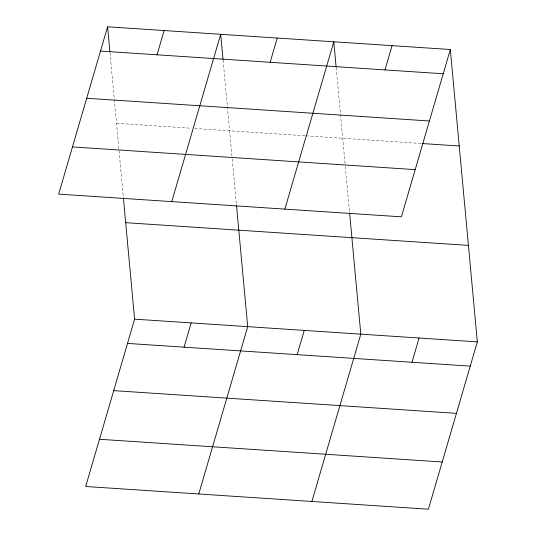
<?xml version="1.0" encoding="UTF-8"?>
<svg xmlns="http://www.w3.org/2000/svg" width="536" height="536" viewBox="0 0 536 536"><rect width="100%" height="100%" fill="white"/><g stroke="black" fill="none" stroke-linecap="round" stroke-linejoin="round"><path stroke-width="0.4" stroke-dasharray="2.68 2.01" d="M116.506 123.28L191.352 128.238M194.682 128.459L305.286 135.789M306.116 135.843L421.778 143.514M336.179 67.576L345.238 165.604M345.311 166.435L349.519 211.995M223.077 60.079L232.135 158.113M232.209 158.937L236.497 205.328M109.974 52.582L123.32 197.007"/><path stroke-width="0.8" d="M107.595 26.8L58.665 194.126L401.397 216.839L450.32 49.513L107.595 26.8L109.9 51.751M157.048 54.799L164.143 30.545M123.394 197.831L134.603 319.161L85.68 486.487L428.405 509.2L477.335 341.874L450.32 49.513M171.768 201.616L220.691 34.297L222.996 59.248M184.062 347.167L191.158 322.913M270.151 62.297L277.246 38.043M198.776 493.984L247.706 326.659L236.497 205.328M284.864 209.114L333.794 41.788L336.099 66.745M297.165 354.658L304.26 330.404M384.969 69.908L392.057 45.654M311.878 501.475L360.808 334.156L349.599 212.826M411.983 362.269L419.072 338.015M100.5 51.054L443.232 73.767M86.691 98.269L429.423 120.982M422.616 143.568L459.238 145.993M72.467 146.911L415.199 169.624M125.692 222.681L468.424 245.394M134.603 319.161L477.335 341.874M127.514 343.415L470.246 366.128M113.706 390.63L456.438 413.343M99.482 439.272L442.213 461.985"/></g></svg>
